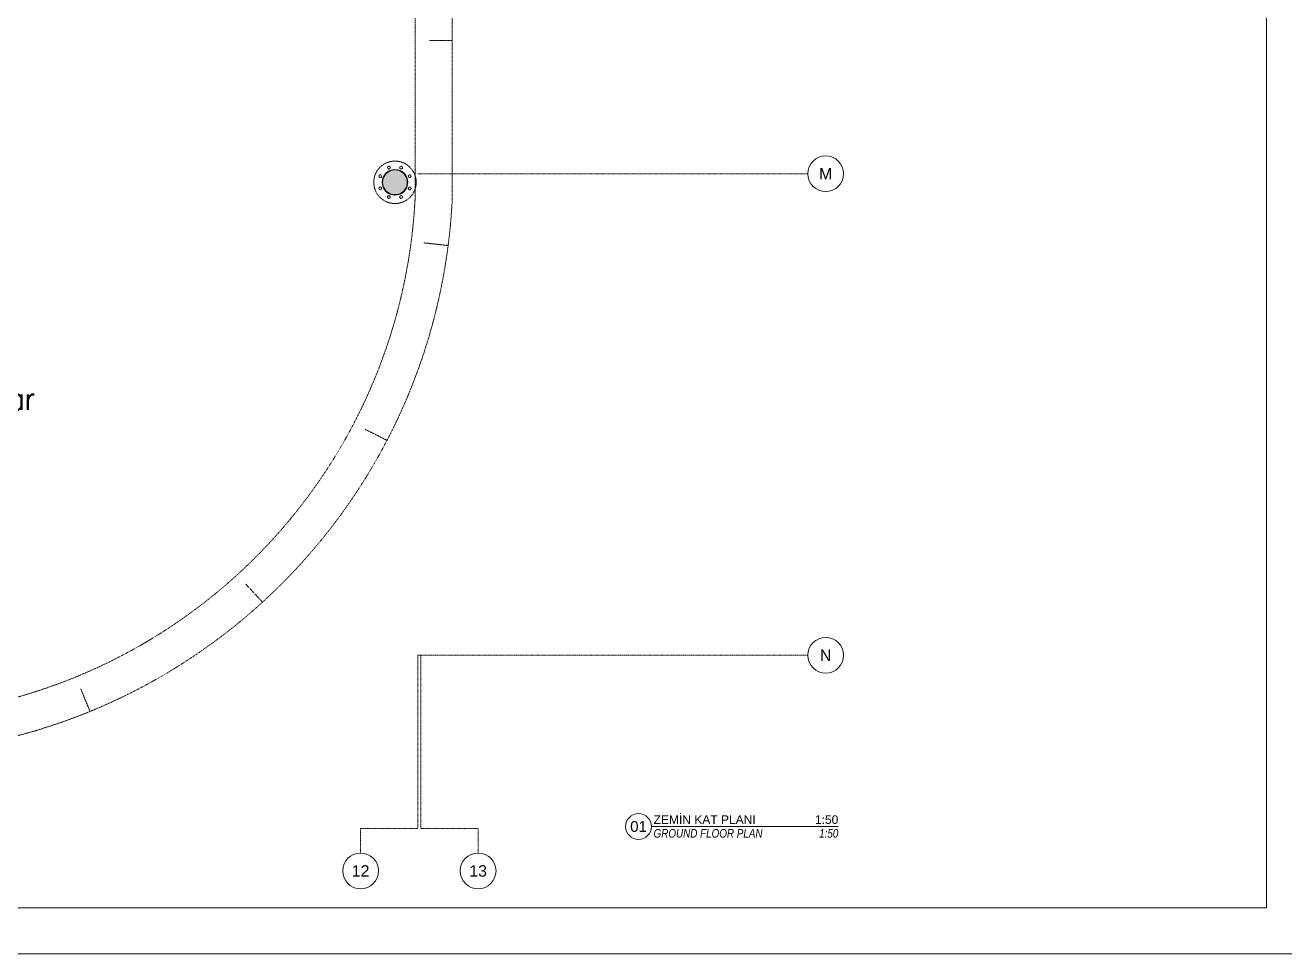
# Model space of a CAD drawing. Extents: x -2749 to 11890, y 0 to 8245.
# Drawn here: x 3240 to 5437, y 0 to 1620 of the extents above; entities that cross this region are included whole.
import ezdxf
from ezdxf.enums import TextEntityAlignment as Align

# ---------------------------------------------------------------- set-up
doc = ezdxf.new("R2010")
doc.units = 0
doc.header["$MEASUREMENT"] = 0
for name, pattern in [('DASHDOT', [1, 0.5, -0.25, 0, -0.25]), ('DOT2', [0.125, 0, -0.125]), ('HIDDEN', [0.375, 0.25, -0.125])]:
    doc.linetypes.add(name, pattern=pattern)
doc.layers.get('0').update_dxf_attribs({"color": 9, "lineweight": 9})
for name, color, linetype, lineweight in [('01', 9, 'Continuous', 9), ('20', 9, 'DOT2', 9), ('21_mahal200', 9, 'Continuous', 9), ('24', 9, 'DASHDOT', 9), ('40A', 9, 'Continuous', 9), ('E-YAZI', 7, 'Continuous', 30)]:
    doc.layers.add(name, color=color, linetype=linetype, lineweight=lineweight)
doc.styles.add('$1$Arial', font='arial.ttf', dxfattribs={"height": 2.5})
doc.styles.add('Arial', font='arial.ttf', dxfattribs={"height": 2.5})
doc.styles.add('E-YAZI', font='txttw.shx')
doc.styles.add('MuuM_TEXT-ITALIC', font='ARIALNI.TTF')

# ---------------------------------------------------------------- blocks, each defined once
blk = doc.blocks.new('0_drawinglabel')
blk.add_lwpolyline([(3, 0), (46.46, 0)])
blk.add_circle((0, 0), 3)
at = {"style": 'Arial'}
blk.add_attdef('CIZIMNO', text='', height=2.5, dxfattribs=at).set_placement((0, 0), align=Align.MIDDLE)
blk.add_attdef('CIZIMADI', text='', height=2, dxfattribs=at).set_placement((3.5, 0), align=Align.BOTTOM_LEFT)
blk.add_attdef('OLCEK', text='', height=2, dxfattribs=at).set_placement((46.46, 0), align=Align.BOTTOM_RIGHT)
at = {"style": 'MuuM_TEXT-ITALIC'}
blk.add_attdef('DRAWINGNAME', text='', height=2, dxfattribs=at).set_placement((3.5, -0.59), align=Align.TOP_LEFT)
blk.add_attdef('SCALE', text='', height=2, dxfattribs=at).set_placement((46.46, -0.59), align=Align.TOP_RIGHT)
blk = doc.blocks.new('p-prs-kolon-02')
h = blk.add_hatch(color=255)
h.dxf.hatch_style = 1
edge = h.paths.add_edge_path()
edge.add_arc((0, 0), 22.5, 0, 360)
for radius in [22.5, 21.5]:
    blk.add_circle((0, 0), radius)
at = {"layer": '20', "linetype": 'HIDDEN'}
for points in [[(-12.5, 27.5), (-9.9, 28.1), (-8.1, 26.3), (-8.8, 23.8), (-11.3, 23.1), (-13.1, 25), (-12.5, 27.5)], [(10.6, 28.2), (12.9, 26.9), (12.9, 24.3), (10.6, 23), (8.4, 24.3), (8.4, 26.9), (10.6, 28.2)], [(-28.2, 10.6), (-26.9, 12.9), (-24.3, 12.9), (-23, 10.6), (-24.3, 8.4), (-26.9, 8.4), (-28.2, 10.6)], [(27.5, 12.5), (28.1, 9.9), (26.3, 8.1), (23.8, 8.8), (23.1, 11.3), (25, 13.1), (27.5, 12.5)], [(-27.5, -12.5), (-28.1, -9.9), (-26.3, -8.1), (-23.8, -8.8), (-23.1, -11.3), (-25, -13.1), (-27.5, -12.5)], [(28.2, -10.6), (26.9, -12.9), (24.3, -12.9), (23, -10.6), (24.3, -8.4), (26.9, -8.4), (28.2, -10.6)], [(-10.6, -28.2), (-12.9, -26.9), (-12.9, -24.3), (-10.6, -23), (-8.4, -24.3), (-8.4, -26.9), (-10.6, -28.2)], [(12.5, -27.5), (9.9, -28.1), (8.1, -26.3), (8.8, -23.8), (11.3, -23.1), (13.1, -25), (12.5, -27.5)]]:
    blk.add_lwpolyline(points, dxfattribs=at)
blk.add_circle((0, 0), 37, dxfattribs=at)
blk = doc.blocks.new('$0$0_aks')
at = {"linetype": 'Continuous'}
blk.add_circle((0, 0), 3.12, dxfattribs=at)
at = {"style": '$1$Arial'}
blk.add_attdef('AKS', text='', height=2.5, dxfattribs=at).set_placement((0, 0), align=Align.MIDDLE_CENTER)
blk = doc.blocks.new('AKS')
at = {"layer": '24', "ltscale": 2}
for points in [[(3905.1, 1345.9), (4585.1, 1345.9)], [(3905.1, 505.9), (3905.1, 203.4), (3805.1, 203.4), (3805.1, 160.8)], [(3905.1, 505.9), (4585.1, 505.9)], [(3910.1, 505.9), (3910.1, 203.4), (4010.1, 203.4), (4010.1, 160.8)]]:
    blk.add_lwpolyline(points, dxfattribs=at)
at = {"layer": '24'}
ref = blk.add_blockref('$0$0_aks', (4616.3, 1345.9), dxfattribs=dict(at, xscale=10, yscale=10, zscale=10))
ref.add_attrib('AKS', 'M', dxfattribs={"layer": '0', "height": 20, "style": '$1$Arial'}).set_placement((4616.3, 1345.9), align=Align.MIDDLE_CENTER)
ref = blk.add_blockref('$0$0_aks', (4616.3, 505.9), dxfattribs=dict(at, xscale=10, yscale=10, zscale=10))
ref.add_attrib('AKS', 'N', dxfattribs={"layer": '0', "height": 20, "style": '$1$Arial'}).set_placement((4616.3, 505.9), align=Align.MIDDLE_CENTER)
ref = blk.add_blockref('$0$0_aks', (3805.1, 129.6), dxfattribs=dict(at, xscale=10, yscale=10, zscale=10))
ref.add_attrib('AKS', '12', dxfattribs={"layer": '0', "height": 20, "style": '$1$Arial'}).set_placement((3805.1, 129.6), align=Align.MIDDLE_CENTER)
ref = blk.add_blockref('$0$0_aks', (4010.1, 129.6), dxfattribs=dict(at, xscale=10, yscale=10, zscale=10))
ref.add_attrib('AKS', '13', dxfattribs={"layer": '0', "height": 20, "style": '$1$Arial'}).set_placement((4010.1, 129.6), align=Align.MIDDLE_CENTER)

msp = doc.modelspace()

# ---------------------------------------------------------------- linework, layer by layer
at = {"layer": '20'}
msp.add_lwpolyline([(3005.1, 347.6), (3005.1, 632.1), (3070.1, 632.1), (3070.1, 417.5, 0.367452), (3920.1, 1315.9), (3920.3, 2309.1), (3985.1, 2309.1), (3984.8, 1313.5, -0.388173), (3005.1, 347.6, -142.730725)], format="xyb", dxfattribs=at)
at = {"layer": '20', "linetype": 'HIDDEN', "ltscale": 2}
for points in [[(3945.1, 1593.2), (3985.2, 1593.2)], [(3935.7, 1240.2), (3977.9, 1235.6)], [(3833.1, 914.9), (3870.5, 896.1)], [(3625.1, 644.7), (3654, 613.5)], [(3337, 462.3), (3353.1, 423)]]:
    msp.add_lwpolyline(points, dxfattribs=at)
at = {"layer": '40A'}
for points in [[(5945, 4205), (0, 4205), (0, 0), (5945, 0)], [(5405.1, 80), (80, 80), (80, 4125), (5405.1, 4125)]]:
    msp.add_lwpolyline(points, close=True, dxfattribs=at)

# ---------------------------------------------------------------- block references
msp.add_blockref('AKS', (20, 15))
at = {"layer": '01'}
msp.add_blockref('p-prs-kolon-02', (3885.1, 1345.9), dxfattribs=at)
at = {"layer": '21_mahal200', "xscale": 7.5, "yscale": 7.5, "zscale": 7.5}
msp.add_blockref('0_drawinglabel', (4309.9, 222.1), dxfattribs=at).add_auto_attribs({'CIZIMNO': '01', 'CIZIMADI': 'ZEMİN KAT PLANI', 'OLCEK': '1:50', 'DRAWINGNAME': 'GROUND FLOOR PLAN', 'SCALE': '1:50'})

# ---------------------------------------------------------------- texts
at = {"layer": 'E-YAZI', "color": 3, "style": 'E-YAZI', "width": 0.8}
msp.add_text('Showroom Otomatik Kapılar', height=40, dxfattribs=at).set_placement((2655, 948.8))

doc.saveas('drawing.dxf')
